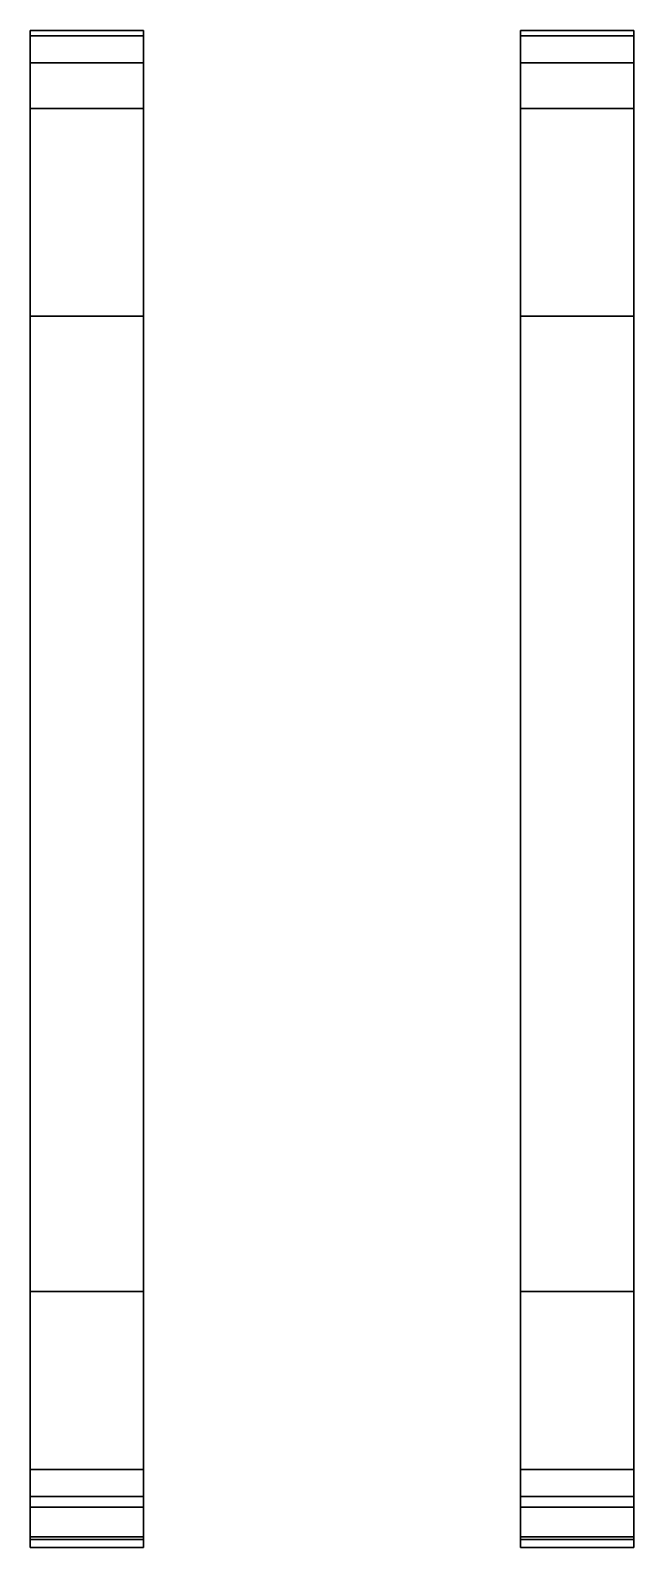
# Model space of a CAD drawing. Extents: x -1.12 to 1.12, y -2.97 to 2.66.
import ezdxf

# ---------------------------------------------------------------- set-up
doc = ezdxf.new("R2010")
doc.units = 0
doc.layers.add('TRACK', color=6, linetype='CONTINUOUS')

msp = doc.modelspace()

# ---------------------------------------------------------------- linework, layer by layer
at = {"layer": 'TRACK'}
for points in [[(-1.12, 2.64, 0.83), (-1.12, 2.66, 0.69), (-0.7, 2.66, 0.69), (-0.7, 2.64, 0.83)], [(-0.7, 2.64, 0.83), (-0.7, 2.66, 0.69), (-1.12, 2.66, 0.69), (-1.12, 2.64, 0.83)], [(-1.12, 2.66, 0.69), (-1.12, 2.64, 0.55), (-0.7, 2.64, 0.55), (-0.7, 2.66, 0.69)], [(-0.7, 2.66, 0.69), (-0.7, 2.64, 0.55), (-1.12, 2.64, 0.55), (-1.12, 2.66, 0.69)], [(0.7, 2.66, 0.69), (0.7, 2.64, 0.55), (1.12, 2.64, 0.55), (1.12, 2.66, 0.69)], [(1.12, 2.66, 0.69), (1.12, 2.64, 0.55), (0.7, 2.64, 0.55), (0.7, 2.66, 0.69)], [(1.12, 2.64, 0.83), (1.12, 2.66, 0.69), (0.7, 2.66, 0.69), (0.7, 2.64, 0.83)], [(0.7, 2.64, 0.83), (0.7, 2.66, 0.69), (1.12, 2.66, 0.69), (1.12, 2.64, 0.83)], [(-1.12, 2.64, 0.55), (-1.12, 2.54, 0.43), (-0.7, 2.54, 0.43), (-0.7, 2.64, 0.55)], [(-0.7, 2.64, 0.55), (-0.7, 2.54, 0.43), (-1.12, 2.54, 0.43), (-1.12, 2.64, 0.55)], [(-1.12, 2.54, 0.95), (-1.12, 2.64, 0.83), (-0.7, 2.64, 0.83), (-0.7, 2.54, 0.95)], [(-0.7, 2.54, 0.95), (-0.7, 2.64, 0.83), (-1.12, 2.64, 0.83), (-1.12, 2.54, 0.95)], [(0.7, 2.64, 0.55), (0.7, 2.54, 0.43), (1.12, 2.54, 0.43), (1.12, 2.64, 0.55)], [(1.12, 2.64, 0.55), (1.12, 2.54, 0.43), (0.7, 2.54, 0.43), (0.7, 2.64, 0.55)], [(1.12, 2.54, 0.95), (1.12, 2.64, 0.83), (0.7, 2.64, 0.83), (0.7, 2.54, 0.95)], [(0.7, 2.54, 0.95), (0.7, 2.64, 0.83), (1.12, 2.64, 0.83), (1.12, 2.54, 0.95)], [(-0.7, 2.54, 0.43), (-0.7, 1.6), (-1.12, 1.6), (-1.12, 2.54, 0.43)], [(-1.12, 2.54, 0.43), (-1.12, 1.6), (-0.7, 1.6), (-0.7, 2.54, 0.43)], [(-1.12, 2.37, 1.03), (-1.12, 2.54, 0.95), (-0.7, 2.54, 0.95), (-0.7, 2.37, 1.03)], [(-0.7, 2.37, 1.03), (-0.7, 2.54, 0.95), (-1.12, 2.54, 0.95), (-1.12, 2.37, 1.03)], [(0.7, 2.54, 0.43), (0.7, 1.6), (1.12, 1.6), (1.12, 2.54, 0.43)], [(1.12, 2.54, 0.43), (1.12, 1.6), (0.7, 1.6), (0.7, 2.54, 0.43)], [(1.12, 2.37, 1.03), (1.12, 2.54, 0.95), (0.7, 2.54, 0.95), (0.7, 2.37, 1.03)], [(0.7, 2.37, 1.03), (0.7, 2.54, 0.95), (1.12, 2.54, 0.95), (1.12, 2.37, 1.03)], [(-1.12, 2.37, 1.03), (-1.12, -2.68, 1.02), (-0.7, -2.68, 1.02), (-0.7, 2.37, 1.03)], [(-0.7, 2.37, 1.03), (-0.7, -2.68, 1.02), (-1.12, -2.68, 1.02), (-1.12, 2.37, 1.03)], [(1.12, 2.37, 1.03), (1.12, -2.68, 1.02), (0.7, -2.68, 1.02), (0.7, 2.37, 1.03)], [(0.7, 2.37, 1.03), (0.7, -2.68, 1.02), (1.12, -2.68, 1.02), (1.12, 2.37, 1.03)], [(-1.12, 1.6), (-1.12, -2.02), (-0.7, -2.02), (-0.7, 1.6)], [(-0.7, 1.6), (-0.7, -2.02), (-1.12, -2.02), (-1.12, 1.6)], [(0.7, 1.6), (0.7, -2.02), (1.12, -2.02), (1.12, 1.6)], [(1.12, 1.6), (1.12, -2.02), (0.7, -2.02), (0.7, 1.6)], [(-0.7, -2.78, 0.33), (-0.7, -2.02), (-1.12, -2.02), (-1.12, -2.78, 0.33)], [(-1.12, -2.78, 0.33), (-1.12, -2.02), (-0.7, -2.02), (-0.7, -2.78, 0.33)], [(0.7, -2.78, 0.33), (0.7, -2.02), (1.12, -2.02), (1.12, -2.78, 0.33)], [(1.12, -2.78, 0.33), (1.12, -2.02), (0.7, -2.02), (0.7, -2.78, 0.33)], [(-1.12, -2.68, 1.02), (-1.12, -2.82, 0.95), (-0.7, -2.82, 0.95), (-0.7, -2.68, 1.02)], [(-0.7, -2.68, 1.02), (-0.7, -2.82, 0.95), (-1.12, -2.82, 0.95), (-1.12, -2.68, 1.02)], [(1.12, -2.68, 1.02), (1.12, -2.82, 0.95), (0.7, -2.82, 0.95), (0.7, -2.68, 1.02)], [(0.7, -2.68, 1.02), (0.7, -2.82, 0.95), (1.12, -2.82, 0.95), (1.12, -2.68, 1.02)], [(-0.7, -2.94, 0.5), (-0.7, -2.78, 0.33), (-1.12, -2.78, 0.33), (-1.12, -2.94, 0.5)], [(-1.12, -2.94, 0.5), (-1.12, -2.78, 0.33), (-0.7, -2.78, 0.33), (-0.7, -2.94, 0.5)], [(1.12, -2.94, 0.5), (1.12, -2.78, 0.33), (0.7, -2.78, 0.33), (0.7, -2.94, 0.5)], [(0.7, -2.94, 0.5), (0.7, -2.78, 0.33), (1.12, -2.78, 0.33), (1.12, -2.94, 0.5)], [(-1.12, -2.82, 0.95), (-1.12, -2.93, 0.84), (-0.7, -2.93, 0.84), (-0.7, -2.82, 0.95)], [(-0.7, -2.82, 0.95), (-0.7, -2.93, 0.84), (-1.12, -2.93, 0.84), (-1.12, -2.82, 0.95)], [(0.7, -2.82, 0.95), (0.7, -2.93, 0.84), (1.12, -2.93, 0.84), (1.12, -2.82, 0.95)], [(1.12, -2.82, 0.95), (1.12, -2.93, 0.84), (0.7, -2.93, 0.84), (0.7, -2.82, 0.95)], [(-0.7, -2.93, 0.84), (-0.7, -2.97, 0.67), (-1.12, -2.97, 0.67), (-1.12, -2.93, 0.84)], [(-1.12, -2.93, 0.84), (-1.12, -2.97, 0.67), (-0.7, -2.97, 0.67), (-0.7, -2.93, 0.84)], [(-1.12, -2.97, 0.67), (-1.12, -2.94, 0.5), (-0.7, -2.94, 0.5), (-0.7, -2.97, 0.67)], [(-0.7, -2.97, 0.67), (-0.7, -2.94, 0.5), (-1.12, -2.94, 0.5), (-1.12, -2.97, 0.67)], [(0.7, -2.93, 0.84), (0.7, -2.97, 0.67), (1.12, -2.97, 0.67), (1.12, -2.93, 0.84)], [(1.12, -2.93, 0.84), (1.12, -2.97, 0.67), (0.7, -2.97, 0.67), (0.7, -2.93, 0.84)], [(1.12, -2.97, 0.67), (1.12, -2.94, 0.5), (0.7, -2.94, 0.5), (0.7, -2.97, 0.67)], [(0.7, -2.97, 0.67), (0.7, -2.94, 0.5), (1.12, -2.94, 0.5), (1.12, -2.97, 0.67)]]:
    msp.add_3dface(points, dxfattribs=at)

doc.saveas('drawing.dxf')
